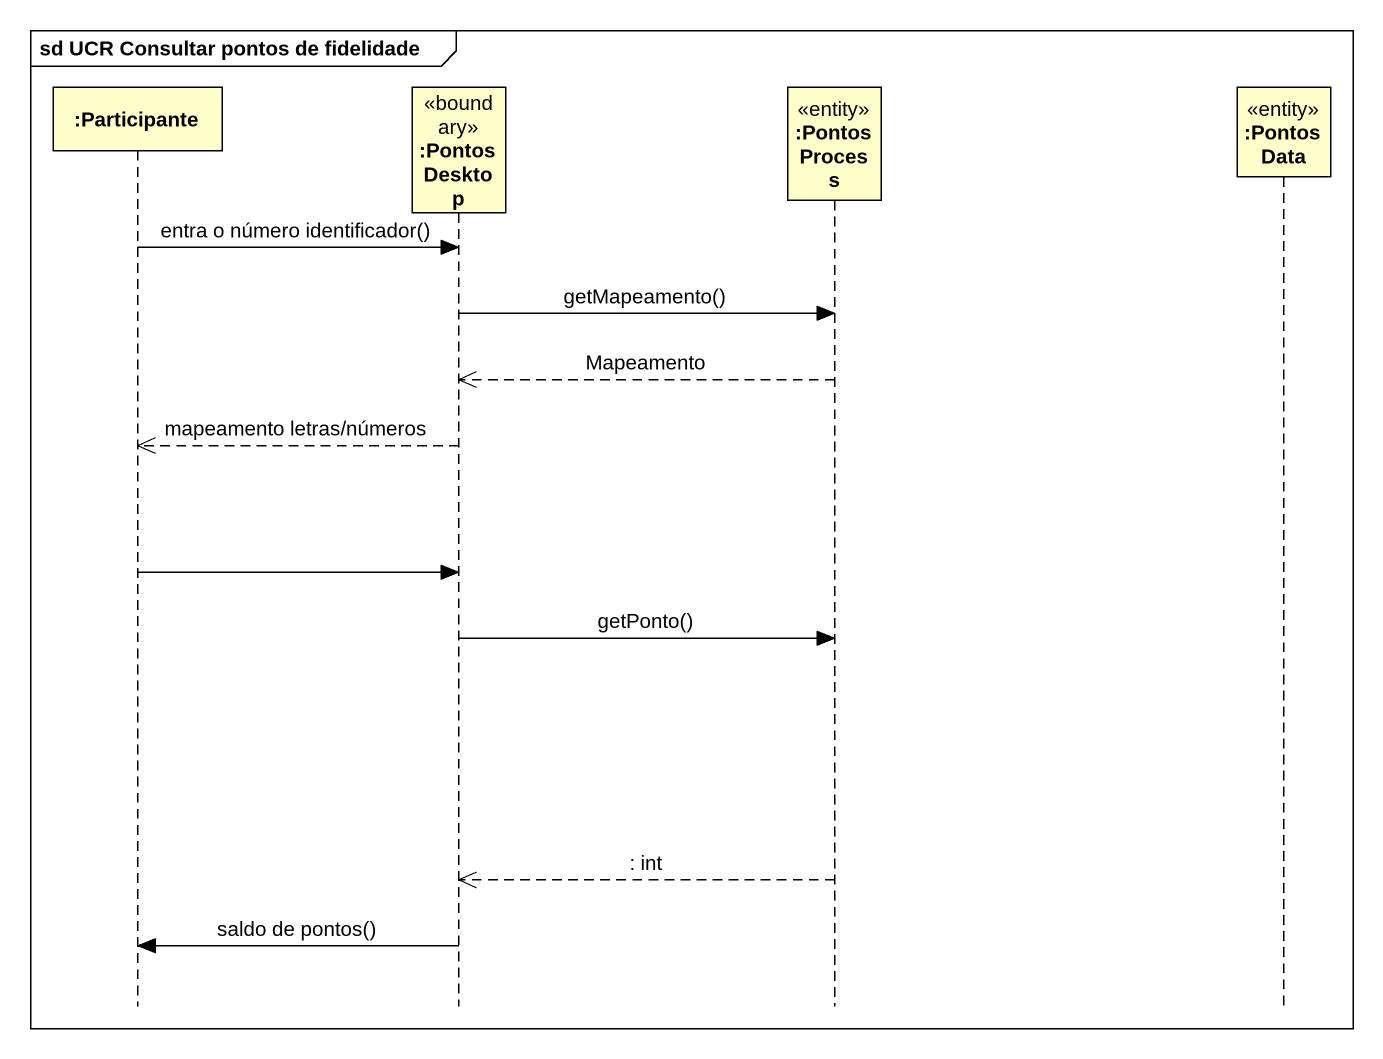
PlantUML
@startuml
mainframe sd UCR Consultar pontos de fidelidade
hide footbox
participant ":Participante" as Participante
participant ":PontosDesktop" as PontosDesktop <<boundary>>
participant ":PontosProcess" as PontosProcess <<entity>>
participant ":PontosData" as PontosData <<entity>>

Participante -> PontosDesktop : entra o número identificador()
PontosDesktop -> PontosProcess : getMapeamento()
PontosProcess -->> PontosDesktop : Mapeamento
PontosDesktop -->> Participante : mapeamento letras/números
Participante -> PontosDesktop
PontosDesktop -> PontosProcess : getPonto()
PontosProcess -->> PontosDesktop : : int
PontosDesktop -> Participante : saldo de pontos()
@enduml
